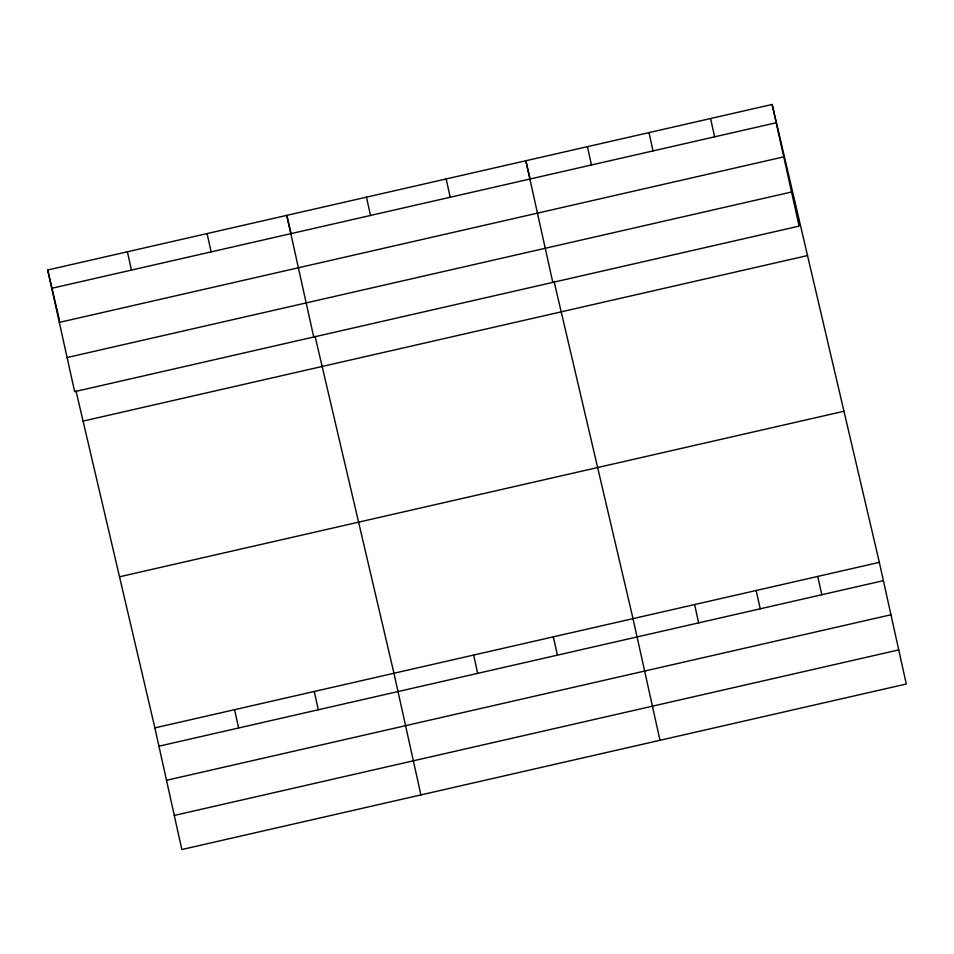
<?xml version="1.0" encoding="UTF-8"?>
<svg xmlns="http://www.w3.org/2000/svg" width="954" height="954" viewBox="0 0 954 954"><rect width="100%" height="100%" fill="white"/><g stroke="black" fill="none" stroke-linecap="round" stroke-linejoin="round"><path stroke-width="1.43" d="M772.156 104.463L799.118 226.11L74.662 391.641L47.7 269.994L772.156 104.463L879.338 562.359L906.3 684.006L181.844 849.537L154.882 727.89L75.998 390.878M51.754 288.299L776.21 122.756M59.315 322.404L783.771 156.861M67.102 357.535L791.558 192.004M83.07 421.096L807.525 255.565M119.512 576.788L843.968 411.257M154.882 727.89L879.338 562.359M158.936 746.195L883.392 580.664M166.497 780.3L890.953 614.77M174.284 815.443L898.74 649.901M530.221 179.447L525.833 160.737L552.807 282.384M554.131 281.621L633.015 618.645L659.989 740.292M291.149 234.076L286.772 215.365L313.735 337.012M315.07 336.249L393.954 673.274L420.917 794.92M47.7 269.994L59.494 320.365M817.757 576.431L821.811 594.736M710.575 118.523L714.629 136.827M756.176 590.502L760.231 608.807M648.994 132.594L653.049 150.899M694.595 604.574L698.65 622.879M587.414 146.666L591.48 164.97M553.332 636.855L557.386 655.159M446.15 178.947L450.205 197.251M473.637 655.064L477.692 673.369M366.455 197.156L370.522 215.461M314.26 691.483L318.314 709.776M207.078 233.575L211.132 251.88M234.565 709.693L238.631 727.985M127.395 251.784L131.449 270.089"/></g></svg>
